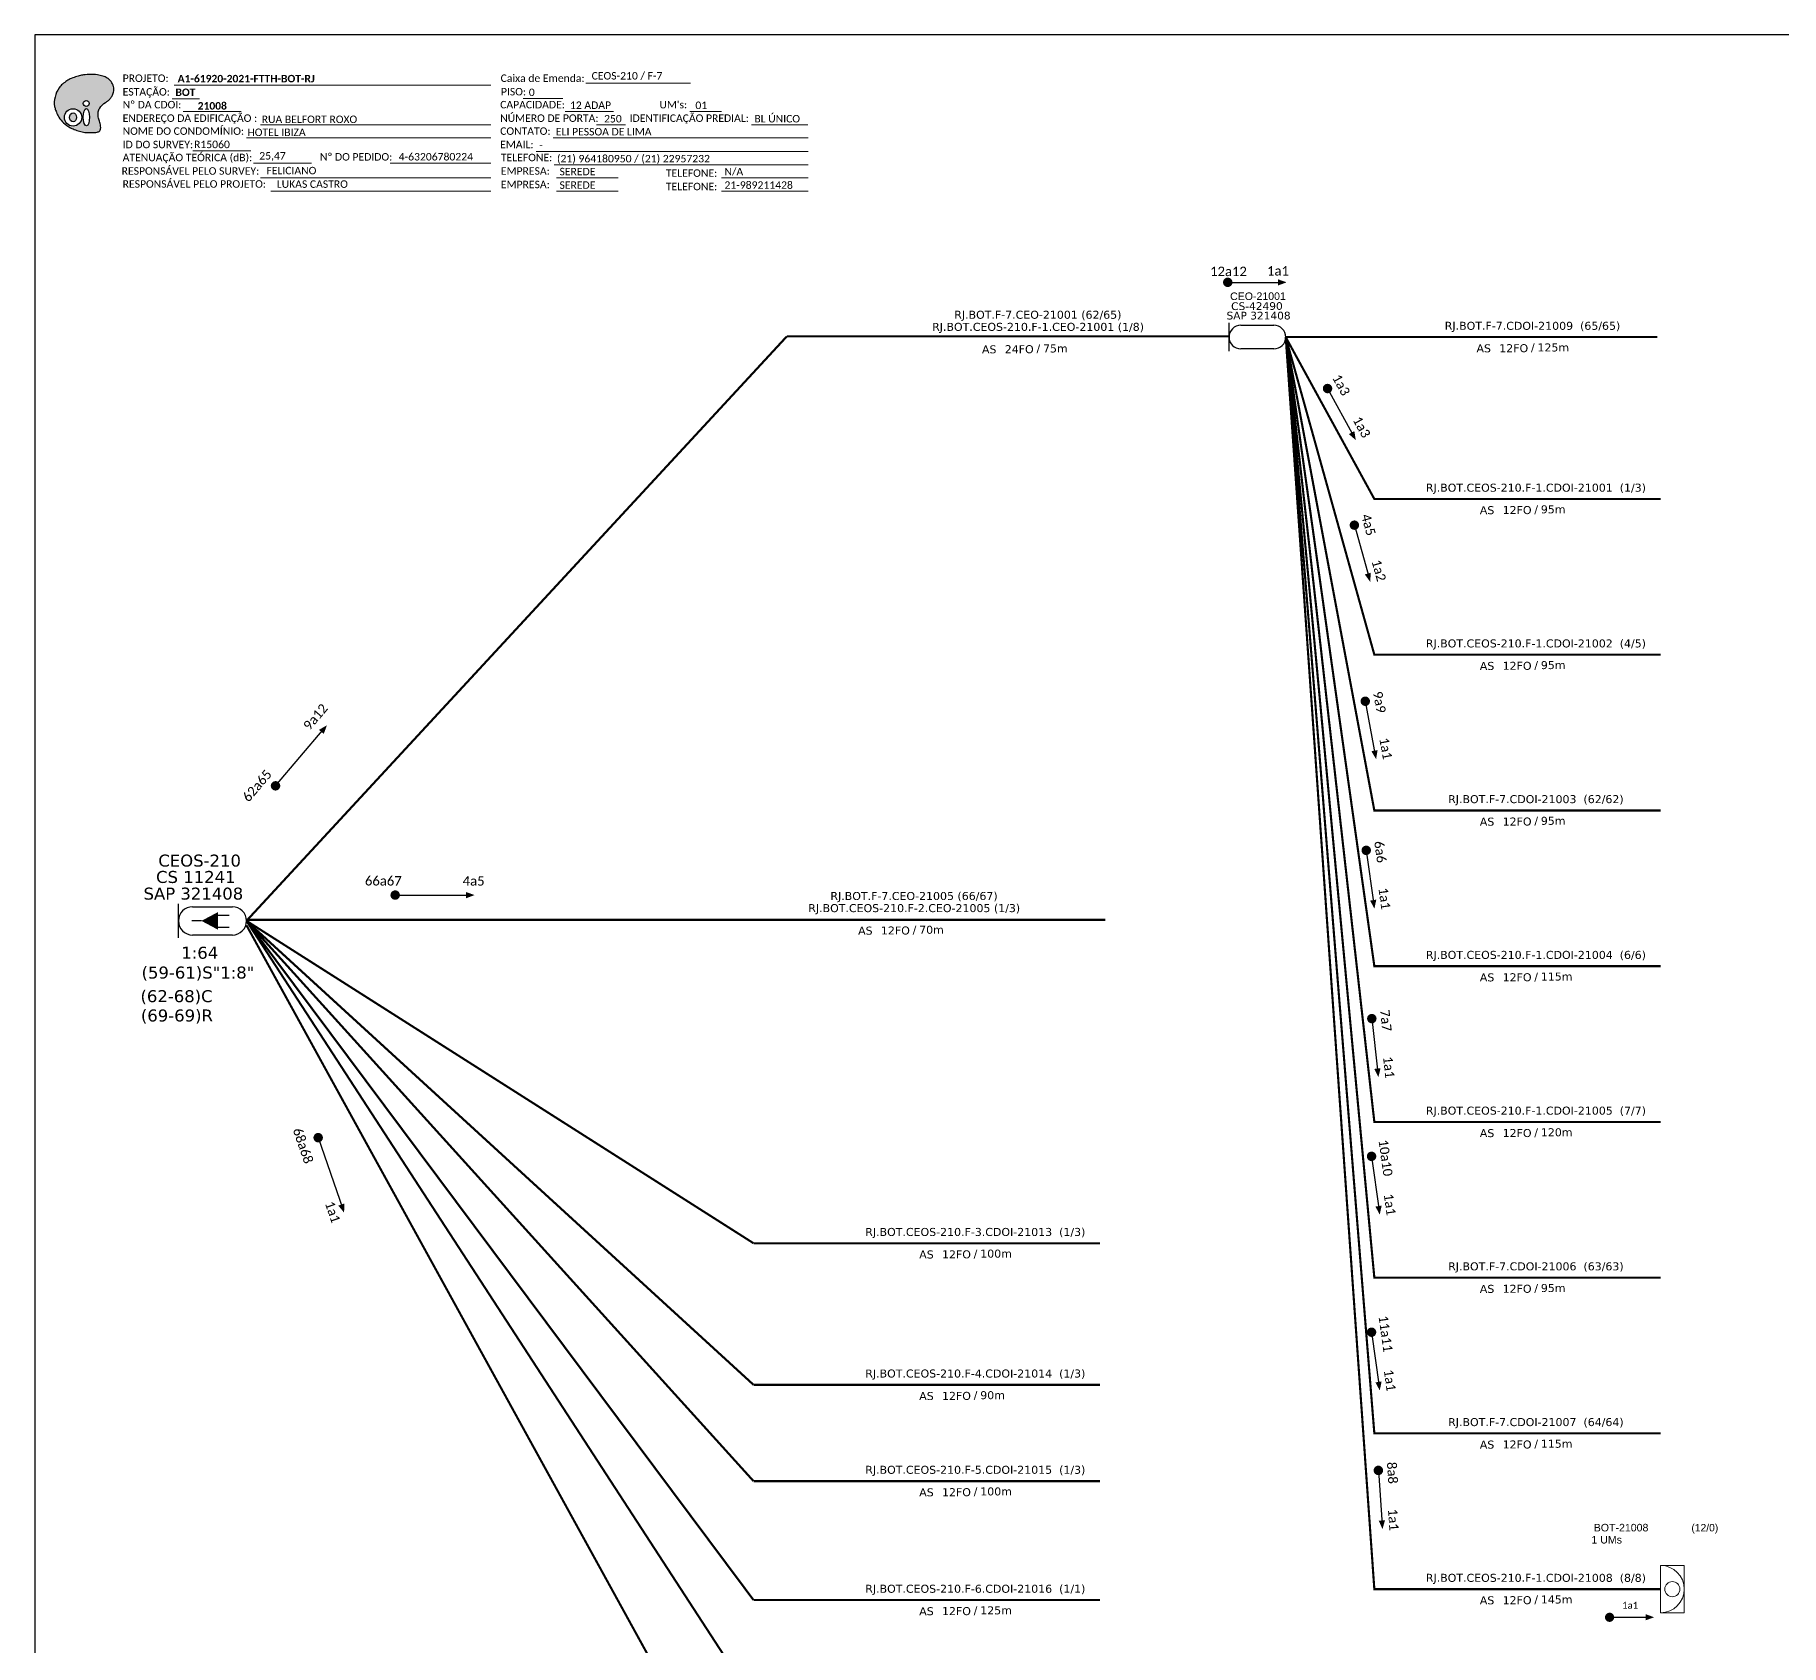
# Model space of a CAD drawing. Extents: x -89 to 1641, y 705 to 1299.
# Drawn here: x -89.3 to 330, y 912.3 to 1299 of the extents above; entities that cross this region are included whole.
import ezdxf
from ezdxf.enums import TextEntityAlignment as Align

# ---------------------------------------------------------------- set-up
doc = ezdxf.new("R2010")
doc.units = 0
for name, color, linetype, lineweight in [("20.0-LEGENDA DOS CDO'S", 1, 'Continuous', 0), ('20.1-CDO_INTERIOR', 1, 'Continuous', 0), ('20.2-CDO_POSTE', 1, 'Continuous', 5), ('40.1-ETIQUETAS', 1, 'Continuous', 20)]:
    doc.layers.add(name, color=color, linetype=linetype, lineweight=lineweight)
for name, color, linetype in [('20.4-CEOS', 1, 'Continuous'), ('20.5-CEO', 1, 'Continuous'), ('CAP a instalar', 1, 'Continuous'), ('CD a instalar', 1, 'Continuous'), ('SETA', 7, 'Continuous')]:
    doc.layers.add(name, color=color, linetype=linetype)
doc.styles.add('ARIAL', font='arial.ttf')
doc.styles.add('siredit', font='verdana.ttf')
doc.styles.get("Standard").update_dxf_attribs({"font": 'arial.ttf'})
doc.styles.add('WMF-Calibri0', font='calibri.ttf')
doc.styles.add('WMF-Calibri1', font='calibrib.ttf')
doc.linetypes.add('FENCELINE1', pattern='A,0.25,-0.1,[133,ltypeshp.shx,S=0.1,R=0,X=-0.1,Y=0],-0.1,1', length=1.45)

# ---------------------------------------------------------------- blocks, each defined once
blk = doc.blocks.new('OI')
h = blk.add_hatch(color=40)
edge = h.paths.add_edge_path()
edge.add_spline(control_points=[(4.35, -0.67), (3.92, -0.99), (3.26, -1.5), (2.81, -2.59), (2.9, -3.5), (3.06, -4.27), (3.31, -4.85), (3.37, -5.39), (3.4, -5.88), (3.2, -6.4), (2.54, -6.61), (1.65, -6.63), (0.55, -6.67), (-0.56, -6.42), (-1.61, -6.14), (-2.77, -5.61), (-3.92, -4.77), (-4.89, -3.7), (-5.34, -2.65), (-5.6, -1.94), (-5.85, -0.96), (-5.71, 0.47), (-5.1, 2.02), (-4.14, 3.02), (-3.3, 3.61), (-2.37, 4.16), (-1.36, 4.44), (-0.56, 4.7), (0.79, 4.85), (2.24, 4.97), (3.79, 4.57), (4.67, 4.21), (5.44, 3.65), (5.76, 2.99), (6.03, 2.21), (6.01, 1.46), (5.72, 0.64), (5.31, 0.08), (4.88, -0.38), (4.51, -0.55), (4.35, -0.67)], knot_values=[0, 0, 0, 0, 1.60434, 2.417191, 3.427595, 4.282808, 4.776746, 5.304182, 5.888771, 6.258406, 6.858137, 7.79129, 8.986195, 10.124242, 11.187857, 12.242908, 13.953784, 15.414161, 16.515391, 17.349188, 17.675853, 19.552021, 21.515531, 22.568638, 23.63245, 24.621084, 25.782718, 26.745347, 27.142653, 29.870543, 31.004649, 31.921532, 32.709589, 33.801391, 34.042471, 35.192333, 35.971461, 36.628871, 37.254359, 37.836911, 37.836911, 37.836911, 37.836911], degree=3, periodic=0)
h.paths.add_polyline_path([(1.13, -0.87, -1), (-0.04, -0.87, -1)], flags=16)
edge = h.paths.add_edge_path(flags=16)
edge.add_ellipse((0.56, -3.59), major_axis=(-0.02, 1.71), ratio=0.361305, start_angle=0, end_angle=360)
h.paths.add_polyline_path([(-0.36, -3.62, -1), (-3.8, -3.62, -1)], flags=16)
edge = h.paths.add_edge_path(flags=0)
edge.add_ellipse((-2.08, -3.62), major_axis=(0, 0.885), ratio=0.758294, start_angle=0, end_angle=360)
at = {"color": 40}
for centre, radius in [((-2.08, -3.62), 1.72), ((0.54, -0.87), 0.587)]:
    blk.add_circle(centre, radius, dxfattribs=at)
blk.add_ellipse((-2.08, -3.62), major_axis=(0, 0.885), ratio=0.758294, start_param=-3.141592653589792, end_param=3.141592653589792, dxfattribs=at)
blk.add_ellipse((0.56, -3.59), major_axis=(-0.02, 1.71), ratio=0.361305, dxfattribs=at)
at = {"color": 40, "start_tangent": (-0.800898, -0.598801), "end_tangent": (-0.800898, -0.598801)}
blk.add_spline([(4.35, -0.67), (3.2, -1.78), (2.9, -2.54), (2.92, -3.55), (3.12, -4.38), (3.28, -4.85), (3.37, -5.37), (3.35, -5.95), (3.2, -6.29), (2.66, -6.55), (1.73, -6.63), (0.54, -6.62), (-0.58, -6.41), (-1.6, -6.11), (-2.56, -5.67), (-3.95, -4.67), (-4.89, -3.56), (-5.37, -2.56), (-5.64, -1.78), (-5.72, -1.46), (-5.63, 0.42), (-4.84, 2.22), (-4.13, 2.99), (-3.27, 3.62), (-2.4, 4.09), (-1.3, 4.47), (-0.37, 4.72), (0.02, 4.77), (2.75, 4.8), (3.85, 4.53), (4.69, 4.16), (5.31, 3.68), (5.85, 2.73), (5.93, 2.5), (5.94, 1.35), (5.67, 0.62), (5.29, 0.08), (4.84, -0.36), (4.35, -0.67)], degree=3, dxfattribs=at)
blk = doc.blocks.new('CARIMBO')
at = {"color": 7, "lineweight": 0}
for points in [[(134.48, -16.3), (159.61, -16.3)], [(35.15, -20.06), (41.7, -20.06)], [(35.66, -16.79), (111.64, -16.79)], [(119.43, -20.02), (128.92, -20.02)], [(37.81, -23.14), (51.75, -23.14)], [(129.48, -23.14), (141.1, -23.14)], [(159.42, -23.14), (167.09, -23.14)], [(56.38, -26.37), (111.64, -26.37)], [(137.07, -26.37), (144.01, -26.37)], [(174.24, -26.37), (187.8, -26.37)], [(40.13, -32.55), (54.07, -32.55)], [(52.97, -29.48), (111.64, -29.48)], [(122.56, -32.72), (187.83, -32.72)], [(126.6, -29.48), (187.83, -29.48)], [(54.67, -35.52), (68.61, -35.52)], [(126.84, -35.96), (187.83, -35.96)], [(56.38, -39.07), (111.64, -39.07)], [(127.45, -39.07), (142.25, -39.07)], [(167.06, -39.07), (187.83, -39.07)], [(58.87, -42.31), (111.64, -42.31)], [(127.45, -42.31), (142.25, -42.31)], [(167.06, -42.31), (187.83, -42.31)]]:
    blk.add_lwpolyline(points, dxfattribs=at)
at = {"color": 7, "xscale": 1.213923925163967, "yscale": 1.213923925163967, "zscale": 1.213923925163967, "rotation": 0.1532896023949059}
blk.add_blockref('OI', (13.86, -20.16), dxfattribs=at)
at = {"color": 7, "lineweight": 0, "style": 'WMF-Calibri0'}
for s, height, p in [('PROJETO:', 1.793, (23.26, -16.04)), ('Caixa de Emenda:', 1.7927, (114.02, -16.04)), ('ESTAÇÃO:', 1.793, (23.26, -19.32)), ('Nº DA CDOI:', 1.7927, (23.26, -22.39)), ('CAPACIDADE:', 1.7927, (113.91, -22.39)), ('PISO:', 1.793, (114.09, -19.28)), ("UM's:", 1.793, (152.15, -22.39)), ('ENDEREÇO DA EDIFICAÇÃO :', 1.7927, (23.26, -25.63)), ('NÚMERO DE PORTA:', 1.7927, (113.91, -25.63)), ('IDENTIFICAÇÃO PREDIAL:', 1.7927, (144.99, -25.63)), ('NOME DO CONDOMÍNIO:', 1.7927, (23.26, -28.74)), ('CONTATO:', 1.793, (113.91, -28.74)), ('ATENUAÇÃO TEÓRICA (dB):', 1.7927, (23.26, -35.09)), ('ID DO SURVEY:', 1.7927, (23.26, -31.97)), ('EMAIL:', 1.793, (113.91, -31.97)), ('TELEFONE:', 1.793, (114.09, -35.09)), ('RESPONSÁVEL PELO SURVEY:', 1.7927, (23.02, -38.32)), ('EMPRESA:', 1.793, (114.09, -38.32)), ('TELEFONE:', 1.793, (153.7, -38.83)), ('RESPONSÁVEL PELO PROJETO:', 1.7927, (23.26, -41.44)), ('EMPRESA:', 1.793, (114.09, -41.56)), ('TELEFONE:', 1.793, (153.7, -42.06))]:
    blk.add_text(s, height=height, dxfattribs=at).set_placement(p)
at = {"color": 7, "lineweight": 0, "flags": 8}
for tag, p, style in [('PROJ', (36.46, -16.13), 'WMF-Calibri1'), ('CEOS-XX', (135.87, -15.46), 'WMF-Calibri0'), ('EST', (35.94, -19.41), 'WMF-Calibri1'), ('PISO_PTR', (120.78, -19.42), 'WMF-Calibri0'), ('CAPAC.', (130.66, -22.52), 'WMF-Calibri0'), ("UC'S", (160.78, -22.54), 'WMF-Calibri0'), ('LOGRADOURO', (56.65, -25.91), 'WMF-Calibri0'), ('N°', (138.85, -25.77), 'WMF-Calibri0'), ('N°PREDIO', (174.94, -25.77), 'WMF-Calibri0'), ('NOME_DO_COND.', (53.23, -29.02), 'WMF-Calibri0'), ('NOME_DO_CONTATO', (127.3, -28.89), 'WMF-Calibri0'), ('_ID_', (40.39, -31.94), 'WMF-Calibri0'), ('O_POTEN', (56.06, -34.68), 'WMF-Calibri0'), ('EMAIL', (123.26, -32.12), 'WMF-Calibri0'), ('RES_SURVEY', (57.78, -38.23), 'WMF-Calibri0'), ('TELEFONE', (127.55, -35.36), 'WMF-Calibri0'), ('EMP_RESP_SURVEY', (128.16, -38.47), 'WMF-Calibri0'), ('CONT_RESP_SURVEY', (167.76, -38.47), 'WMF-Calibri0'), ('RES_PROJ', (60.27, -41.47), 'WMF-Calibri0'), ('EMP_RESP_PROJ', (128.16, -41.71), 'WMF-Calibri0'), ('CONT_RESP_PROJ', (167.76, -41.71), 'WMF-Calibri0')]:
    blk.add_attdef(tag, p, '', height=1.79, dxfattribs=dict(at, style=style))
at = {"color": 7, "lineweight": 0, "style": 'WMF-Calibri1', "flags": 8}
blk.add_attdef("N° CDO'S", text='', height=1.79, dxfattribs=at).set_placement((44.78, -22.68), align=Align.CENTER)
blk = doc.blocks.new('ETIQUETA_RS5F')
at = {"layer": '40.1-ETIQUETAS', "color": 0, "style": 'siredit'}
blk.add_text('/', height=1.5, dxfattribs=at).set_placement((1.58, -1.95), align=Align.MIDDLE_RIGHT)
for tag, p in [('ETIQUETA_R_PRIMARIA', (1.21, 4.1)), ('ETIQUETA_R_SECUNDARIA', (1.21, 2.1)), ('F_ATIVAS/F_MORTAS', (1.14, -4.24))]:
    blk.add_attdef(tag, text='', height=1.5, dxfattribs=at).set_placement(p, align=Align.MIDDLE_CENTER)
for tag, p in [('TIPO_CABO', (-6.58, -2.12)), ('CAP_CABO', (0.4, -2.09))]:
    blk.add_attdef(tag, text='', height=1.5, dxfattribs=at).set_placement(p, align=Align.MIDDLE_RIGHT)
blk.add_attdef('METROS', text='', height=1.5, dxfattribs=at).set_placement((2.14, -1.95), align=Align.MIDDLE_LEFT)
for tag, p in [('FUSÃO_1', (0.85, -8.39)), ('FUSÃO_2', (0.85, -10.6)), ('FUSÃO_3', (0.85, -12.93)), ('FUSÃO_4', (0.85, -15.14)), ('FUSÃO_5', (0.85, -17.16))]:
    blk.add_attdef(tag, text='', height=1.5, dxfattribs=at).set_placement(p, align=Align.CENTER)
blk = doc.blocks.new('CDOI_INT')
at = {"layer": '20.1-CDO_INTERIOR', "color": 0, "lineweight": 18}
blk.add_lwpolyline([(4.25, -4.25), (4.25, 4.25), (0, 4.25), (0, -4.25)], close=True, dxfattribs=at)
blk.add_circle((2.12, 0), 1.36, dxfattribs=at)
blk.add_arc((0, 0), 4.25, 270, 90, dxfattribs=at)
at = {"layer": "20.0-LEGENDA DOS CDO'S", "color": 0, "style": 'ARIAL'}
for tag, p in [('CDO_N', (-0.08, 10.38)), ('SURVEY', (-0.08, 8.2)), ('SPLITER_1', (21.18, 10.38)), ('SPLITER_2', (21.19, 8.68)), ('SAP', (-0.08, 6.23)), ('1:XX', (5.94, -2.22)), ('UMS', (5.94, -4.24))]:
    blk.add_attdef(tag, p, '', height=1.36, dxfattribs=at)
blk.add_attdef('FIBRAS_UTILIZADAS', text='', height=1.36, dxfattribs=at).set_placement((15.34, 10.38), align=Align.CENTER)
blk = doc.blocks.new('CEOS_RP_CT_DRT')
at = {"layer": '20.4-CEOS', "color": 0}
for p, q in [((-4.54, 1.19), (-1.19, 1.19)), ((-1.19, -1.19), (-4.54, -1.19))]:
    blk.add_line(p, q, dxfattribs=at)
for points in [[(-5.73, -1.43), (-5.73, 1.44)], [(-3.79, 0), (-4.59, 0)], [(-2.47, 0.48), (-1.45, 0.48)], [(-2.47, -0.52), (-1.45, -0.52)]]:
    blk.add_lwpolyline(points, dxfattribs=at)
blk.add_lwpolyline([(-3.79, 0, 0, 1.47, 0), (-2.41, 0, 1.47, 1.47, 0)], format="xyseb", dxfattribs=at)
for centre, start, end in [((-4.54, 0), 90, 270), ((-1.19, 0), 270, 90)]:
    blk.add_arc(centre, 1.19, start, end, dxfattribs=at)
at = {"layer": '20.4-CEOS', "color": 7, "style": 'siredit'}
for tag, p in [('Nº_DA_CEOS', (-2.86, 5.6)), ('LOCAL', (-2.86, 4.24)), ('SAP', (-2.86, 2.78)), ('RACIO_SPLITAGEM', (-2.86, -1.88)), ('FIBRAS_SPLITTER', (-2.86, -3.58)), ('FIBRAS_TOP_C', (-2.86, -5.08)), ('RESERVA_FINAIS', (-2.86, -6.39))]:
    blk.add_attdef(tag, text='', height=1.01, dxfattribs=at).set_placement(p, align=Align.TOP_CENTER)
blk = doc.blocks.new('CDOE-TEXTO PADRÃO')
at = {"layer": "20.0-LEGENDA DOS CDO'S", "color": 0, "style": 'ARIAL'}
for tag, p in [('CDO_N', (0.49, 7.39)), ('CORDOALHA', (0.5, 4.33)), ('SAP', (0.51, 1.67)), ('SPLITER_1', (0.59, -0.91)), ('SPLITER_2', (0.6, -3.55)), ('(XX-XX_F)S', (0.54, -8.29)), ('(XX-XX_L)S', (0.55, -10.83)), ('UMS', (0.55, -13.15))]:
    blk.add_attdef(tag, p, '', height=1.7, rotation=0.118, dxfattribs=at)
blk.add_attdef('FIBRAS_UTILIZADAS', text='', height=1.7, rotation=0.118, dxfattribs=at).set_placement((19.77, 7.43), align=Align.CENTER)

msp = doc.modelspace()

# ---------------------------------------------------------------- linework, layer by layer
msp.add_lwpolyline([(-89.32, 705.02), (749.25, 705.02), (749.25, 1299.02), (-89.32, 1299.02), (-89.32, 705.02)])
at = {"color": 7, "lineweight": 0}
msp.add_lwpolyline([(-4.01, 1268.26), (20.14, 1268.26)], dxfattribs=at)
at = {"color": 7, "const_width": 1.13}
for points in [[(196.53, 1239.6, 1), (197.66, 1239.6, 1)], [(220.79, 1214.59, 1), (221.34, 1213.6, 1)], [(227.35, 1181.82, 1), (227.66, 1180.74, 1)], [(230.02, 1139.54, 1), (230.23, 1138.43, 1)], [(-31.91, 1118.24, 1), (-31.18, 1119.11, 1)], [(230.27, 1103.74, 1), (230.43, 1102.62, 1)], [(-3.38, 1092.43, 1), (-2.25, 1092.44, 1)], [(231.63, 1063.33, 1), (231.76, 1062.21, 1)], [(-21.49, 1034.71, 1), (-21.12, 1033.64, 1)], [(231.55, 1030.25, 1), (231.71, 1029.13, 1)], [(231.55, 988.01, 1), (231.71, 986.89, 1)], [(233.22, 954.83, 1), (233.31, 953.7, 1)]]:
    msp.add_lwpolyline(points, format="xyb", close=True, dxfattribs=at)
at = {"const_width": 1.1}
msp.add_lwpolyline([(288.23, 918.98, 1), (289.33, 918.98, 1)], format="xyb", close=True, dxfattribs=at)
at = {"layer": '20.4-CEOS', "color": 5}
for p, q in [((197.41, 1223.03), (197.41, 1229.86)), ((200.24, 1229.28), (208.19, 1229.28)), ((208.19, 1223.61), (200.24, 1223.61))]:
    msp.add_line(p, q, dxfattribs=at)
for centre, start, end in [((200.24, 1226.45), 90, 270), ((208.19, 1226.45), 270, 90)]:
    msp.add_arc(centre, 2.83, start, end, dxfattribs=at)
at = {"layer": 'CAP a instalar', "color": 7, "linetype": 'FENCELINE1', "ltscale": 5, "const_width": 0.513}
for points in [[(-38.52, 1086.25), (91.23, 1226.62)], [(91.23, 1226.62), (197.41, 1226.62)], [(300.22, 1226.45), (211.02, 1226.45)], [(301.03, 963.15), (232.3, 963.15), (211.02, 1226.45)], [(301.03, 1000.56), (232.3, 1000.56), (211.02, 1226.45)], [(301.03, 1112.76), (232.3, 1112.76), (211.02, 1226.45)], [(167.67, 1086.5), (-38.67, 1086.5)]]:
    msp.add_lwpolyline(points, dxfattribs=at)
at = {"layer": 'CAP a instalar', "color": 7, "linetype": 'FENCELINE1', "ltscale": 5.3, "const_width": 0.513}
msp.add_lwpolyline([(-38.52, 1085.18), (83.23, 863.84)], dxfattribs=at)
at = {"layer": 'CD a instalar', "color": 7, "linetype": 'FENCELINE1', "ltscale": 5, "const_width": 0.513}
for points in [[(301.03, 1187.57), (232.3, 1187.57), (211.02, 1226.45)], [(301.03, 1037.96), (232.3, 1037.96), (211.02, 1226.45)], [(301.03, 1075.36), (232.3, 1075.36), (211.02, 1226.45)], [(301.03, 1150.17), (232.3, 1150.17), (211.02, 1226.45)], [(-38.52, 1086.25), (83.23, 898.92)], [(-38.52, 1086.25), (83.23, 923.13)], [(-38.52, 1086.25), (83.23, 951.69)], [(-38.52, 1086.25), (83.23, 974.82)], [(-38.52, 1086.25), (83.23, 1008.82)], [(166.41, 1008.82), (83.23, 1008.82)], [(166.41, 974.82), (83.23, 974.82)], [(166.41, 951.69), (83.23, 951.69)], [(166.41, 923.13), (83.23, 923.13)]]:
    msp.add_lwpolyline(points, dxfattribs=at)
at = {"layer": 'CD a instalar', "color": 1, "linetype": 'FENCELINE1', "ltscale": 5, "const_width": 0.513}
msp.add_lwpolyline([(301.03, 925.75), (232.3, 925.75), (211.02, 1226.45)], dxfattribs=at)
at = {"layer": 'SETA', "color": 7}
for points in [[(197.09, 1239.6), (210.23, 1239.59)], [(221.06, 1214.1), (227.36, 1202.56)], [(227.5, 1181.28), (231.02, 1168.62)], [(230.13, 1138.98), (232.53, 1126.06)], [(-31.54, 1118.67), (-19.84, 1132.45)], [(230.35, 1103.18), (232.17, 1090.16)], [(-2.81, 1092.44), (15.27, 1092.43)], [(231.7, 1062.77), (233.16, 1049.71)], [(-21.3, 1034.18), (-15.4, 1017.09)], [(231.63, 1029.69), (233.45, 1016.67)], [(231.63, 987.45), (233.45, 974.44)], [(233.27, 954.26), (234.18, 941.15)]]:
    msp.add_lwpolyline(points, dxfattribs=at)
at = {"layer": 'SETA'}
msp.add_lwpolyline([(288.78, 918.98), (298.22, 918.98)], dxfattribs=at)
at = {"layer": 'SETA', "color": 7}
for points in [[(209.15, 1240.34), (211.23, 1239.6), (209.16, 1238.84)], [(227.5, 1203.87), (227.85, 1201.7), (226.19, 1203.14)], [(231.46, 1169.86), (231.3, 1167.66), (230.01, 1169.45)], [(-21.11, 1132.12), (-19.2, 1133.22), (-19.96, 1131.15)], [(233.07, 1127.26), (232.73, 1125.09), (231.59, 1126.98)], [(14.19, 1093.18), (16.26, 1092.44), (14.19, 1091.67)], [(232.77, 1091.34), (232.32, 1089.18), (231.28, 1091.12)], [(233.79, 1050.86), (233.28, 1048.72), (232.29, 1050.69)], [(-15.04, 1018.35), (-15.07, 1016.15), (-16.47, 1017.86)], [(234.05, 1017.85), (233.6, 1015.69), (232.56, 1017.63)], [(234.05, 975.61), (233.6, 973.46), (232.56, 975.4)], [(234.86, 942.28), (234.26, 940.16), (233.36, 942.17)]]:
    msp.add_solid(points, dxfattribs=at)
at = {"layer": 'SETA'}
msp.add_solid([(297.47, 919.72), (299.48, 918.99), (297.47, 918.26)], dxfattribs=at)

# ---------------------------------------------------------------- block references
ref = msp.add_blockref('CARIMBO', (-91.51, 1303.77))
ref.add_attrib('PROJ', 'A1-61920-2021-FTTH-BOT-RJ', (-55.05, 1287.63), dxfattribs={"color": 7, "lineweight": 0, "height": 1.7927, "style": 'WMF-Calibri1'})
ref.add_attrib('EST', 'BOT', (-55.57, 1284.35), dxfattribs={"color": 7, "lineweight": 0, "height": 1.793, "style": 'WMF-Calibri1'})
ref.add_attrib("N° CDO'S", '21008', dxfattribs={"color": 7, "lineweight": 0, "height": 1.793, "style": 'WMF-Calibri1'}).set_placement((-46.73, 1281.09), align=Align.CENTER)
ref.add_attrib('LOGRADOURO', 'RUA BELFORT ROXO', (-34.86, 1277.86), dxfattribs={"color": 7, "lineweight": 0, "height": 1.7927, "style": 'WMF-Calibri0'})
ref.add_attrib('NOME_DO_COND.', 'HOTEL IBIZA', (-38.28, 1274.74), dxfattribs={"color": 7, "lineweight": 0, "height": 1.7927, "style": 'WMF-Calibri0'})
ref.add_attrib('_ID_', 'R15060', (-51.11, 1271.83), dxfattribs={"color": 7, "lineweight": 0, "height": 1.793, "style": 'WMF-Calibri0'})
ref.add_attrib('O_POTEN', '25,47', (-35.45, 1269.09), dxfattribs={"color": 7, "lineweight": 0, "height": 1.793, "style": 'WMF-Calibri0'})
ref.add_attrib('RES_SURVEY', 'FELICIANO', (-33.73, 1265.54), dxfattribs={"color": 7, "lineweight": 0, "height": 1.793, "style": 'WMF-Calibri0'})
ref.add_attrib('RES_PROJ', 'LUKAS CASTRO', (-31.24, 1262.3), dxfattribs={"color": 7, "lineweight": 0, "height": 1.7927, "style": 'WMF-Calibri0'})
ref.add_attrib('CEOS-XX', 'CEOS-210 / F-7', (44.36, 1288.31), dxfattribs={"color": 7, "lineweight": 0, "height": 1.7927, "style": 'WMF-Calibri0'})
ref.add_attrib('CAPAC.', '12 ADAP', (39.15, 1281.25), dxfattribs={"color": 7, "lineweight": 0, "height": 1.793, "style": 'WMF-Calibri0'})
ref.add_attrib("UC'S", '01', (69.27, 1281.23), dxfattribs={"color": 7, "lineweight": 0, "height": 1.793, "style": 'WMF-Calibri0'})
ref.add_attrib('PISO_PTR', '0', (29.28, 1284.34), dxfattribs={"color": 7, "lineweight": 0, "height": 1.79, "style": 'WMF-Calibri0'})
ref.add_attrib('N°', '250', (47.34, 1278), dxfattribs={"color": 7, "lineweight": 0, "height": 1.793, "style": 'WMF-Calibri0'})
ref.add_attrib('N°PREDIO', 'BL ÚNICO', (83.43, 1278), dxfattribs={"color": 7, "lineweight": 0, "height": 1.793, "style": 'WMF-Calibri0'})
ref.add_attrib('NOME_DO_CONTATO', 'ELI PESSOA DE LIMA', (35.79, 1274.88), dxfattribs={"color": 7, "lineweight": 0, "height": 1.7927, "style": 'WMF-Calibri0'})
ref.add_attrib('EMAIL', '-', (31.75, 1271.65), dxfattribs={"color": 7, "lineweight": 0, "height": 1.79, "style": 'WMF-Calibri0'})
ref.add_attrib('TELEFONE', '(21) 964180950 / (21) 22957232', (36.04, 1268.41), dxfattribs={"color": 7, "lineweight": 0, "height": 1.7927, "style": 'WMF-Calibri0'})
ref.add_attrib('EMP_RESP_SURVEY', 'SEREDE', (36.65, 1265.3), dxfattribs={"color": 7, "lineweight": 0, "height": 1.793, "style": 'WMF-Calibri0'})
ref.add_attrib('EMP_RESP_PROJ', 'SEREDE', (36.65, 1262.06), dxfattribs={"color": 7, "lineweight": 0, "height": 1.793, "style": 'WMF-Calibri0'})
ref.add_attrib('CONT_RESP_SURVEY', 'N/A', (76.25, 1265.3), dxfattribs={"color": 7, "lineweight": 0, "height": 1.793, "style": 'WMF-Calibri0'})
ref.add_attrib('CONT_RESP_PROJ', '21-989211428', (76.25, 1262.06), dxfattribs={"color": 7, "lineweight": 0, "height": 1.7927, "style": 'WMF-Calibri0'})
at = {"layer": '20.2-CDO_POSTE', "color": 5}
ref = msp.add_blockref('CDOE-TEXTO PADRÃO', (197.55, 1230.01), dxfattribs=dict(at, xscale=1.067418450900318, yscale=1.067418450900318, zscale=1.067418450900318))
ref.add_attrib('CDO_N', 'CEO-21001', (197.67, 1235.35), dxfattribs={"layer": "20.0-LEGENDA DOS CDO'S", "color": 0, "height": 1.814, "rotation": 0.118, "style": 'ARIAL'})
at = {"layer": '20.4-CEOS', "color": 7}
ref = msp.add_blockref('CEOS_RP_CT_DRT', (-38.52, 1086.24), dxfattribs=dict(at, xscale=2.853398852348328, yscale=2.853398852348328, zscale=2.853398852348328))
ref.add_attrib('Nº_DA_CEOS', 'CEOS-210', dxfattribs={"color": 7, "height": 2.881, "style": 'siredit'}).set_placement((-49.77, 1102.16), align=Align.TOP_CENTER)
ref.add_attrib('LOCAL', 'CS 11241', dxfattribs={"color": 7, "height": 2.881, "style": 'siredit'}).set_placement((-50.68, 1098.23), align=Align.TOP_CENTER)
ref.add_attrib('SAP', 'SAP 321408', dxfattribs={"color": 7, "height": 2.881, "style": 'siredit'}).set_placement((-51.27, 1094.23), align=Align.TOP_CENTER)
ref.add_attrib('RACIO_SPLITAGEM', '1:64', dxfattribs={"color": 7, "height": 2.881, "style": 'siredit'}).set_placement((-49.74, 1080.03), align=Align.TOP_CENTER)
ref.add_attrib('FIBRAS_SPLITTER', '(59-61)S"1:8"', dxfattribs={"color": 7, "height": 2.881, "style": 'siredit'}).set_placement((-50.18, 1075.27), align=Align.TOP_CENTER)
ref.add_attrib('FIBRAS_TOP_C', '(62-68)C', dxfattribs={"color": 7, "height": 2.881, "style": 'siredit'}).set_placement((-55.31, 1069.6), align=Align.TOP_CENTER)
ref.add_attrib('RESERVA_FINAIS', '(69-69)R', dxfattribs={"color": 7, "height": 2.881, "style": 'siredit'}).set_placement((-55.22, 1064.96), align=Align.TOP_CENTER)
at = {"layer": '40.1-ETIQUETAS', "color": 7}
ref = msp.add_blockref('ETIQUETA_RS5F', (150.03, 1226.22), dxfattribs=dict(at, xscale=1.280902120836367, yscale=1.280902120836367, zscale=1.280902120836367))
ref.add_attrib('ETIQUETA_R_PRIMARIA', 'RJ.BOT.F-7.CEO-21001 (62/65)', dxfattribs={"color": 0, "height": 1.9214, "style": 'siredit'}).set_placement((151.5, 1231.82), align=Align.MIDDLE_CENTER)
ref.add_attrib('ETIQUETA_R_SECUNDARIA', 'RJ.BOT.CEOS-210.F-1.CEO-21001 (1/8)', dxfattribs={"color": 0, "height": 1.9214, "style": 'siredit'}).set_placement((151.55, 1228.91), align=Align.MIDDLE_CENTER)
ref.add_attrib('TIPO_CABO', 'AS', dxfattribs={"color": 0, "height": 1.921, "style": 'siredit'}).set_placement((141.56, 1223.51), align=Align.MIDDLE_RIGHT)
ref.add_attrib('CAP_CABO', '24FO', dxfattribs={"color": 0, "height": 1.921, "style": 'siredit'}).set_placement((150.5, 1223.54), align=Align.MIDDLE_RIGHT)
ref.add_attrib('METROS', '75m', dxfattribs={"color": 0, "height": 1.921, "style": 'siredit'}).set_placement((152.74, 1223.72), align=Align.MIDDLE_LEFT)
ref = msp.add_blockref('ETIQUETA_RS5F', (120.3, 1086.61), dxfattribs=dict(at, xscale=1.280902120836367, yscale=1.280902120836367, zscale=1.280902120836367))
ref.add_attrib('ETIQUETA_R_PRIMARIA', 'RJ.BOT.F-7.CEO-21005 (66/67)', dxfattribs={"color": 0, "height": 1.9214, "style": 'siredit'}).set_placement((121.77, 1092.22), align=Align.MIDDLE_CENTER)
ref.add_attrib('ETIQUETA_R_SECUNDARIA', 'RJ.BOT.CEOS-210.F-2.CEO-21005 (1/3)', dxfattribs={"color": 0, "height": 1.9214, "style": 'siredit'}).set_placement((121.81, 1089.31), align=Align.MIDDLE_CENTER)
ref.add_attrib('TIPO_CABO', 'AS', dxfattribs={"color": 0, "height": 1.921, "style": 'siredit'}).set_placement((111.82, 1083.9), align=Align.MIDDLE_RIGHT)
ref.add_attrib('CAP_CABO', '12FO', dxfattribs={"color": 0, "height": 1.921, "style": 'siredit'}).set_placement((120.77, 1083.93), align=Align.MIDDLE_RIGHT)
ref.add_attrib('METROS', '70m', dxfattribs={"color": 0, "height": 1.921, "style": 'siredit'}).set_placement((123, 1084.11), align=Align.MIDDLE_LEFT)
at = {"layer": 'CAP a instalar', "color": 7, "linetype": 'FENCELINE1', "ltscale": 5.3}
ref = msp.add_blockref('ETIQUETA_RS5F', (268.77, 1226.46), dxfattribs=dict(at, xscale=1.280902120837365, yscale=1.280902120837365, zscale=1.280902120837365))
ref.add_attrib('ETIQUETA_R_SECUNDARIA', 'RJ.BOT.F-7.CDOI-21009  (65/65)', dxfattribs={"layer": '40.1-ETIQUETAS', "color": 0, "height": 1.9214, "style": 'siredit'}).set_placement((270.28, 1229.16), align=Align.MIDDLE_CENTER)
ref.add_attrib('TIPO_CABO', 'AS', dxfattribs={"layer": '40.1-ETIQUETAS', "color": 0, "height": 1.921, "style": 'siredit'}).set_placement((260.3, 1223.75), align=Align.MIDDLE_RIGHT)
ref.add_attrib('CAP_CABO', '12FO', dxfattribs={"layer": '40.1-ETIQUETAS', "color": 0, "height": 1.921, "style": 'siredit'}).set_placement((269.24, 1223.78), align=Align.MIDDLE_RIGHT)
ref.add_attrib('METROS', '125m', dxfattribs={"layer": '40.1-ETIQUETAS', "color": 0, "height": 1.921, "style": 'siredit'}).set_placement((271.47, 1223.96), align=Align.MIDDLE_LEFT)
ref = msp.add_blockref('ETIQUETA_RS5F', (269.58, 1112.78), dxfattribs=dict(at, xscale=1.280902120837365, yscale=1.280902120837365, zscale=1.280902120837365))
ref.add_attrib('ETIQUETA_R_SECUNDARIA', 'RJ.BOT.F-7.CDOI-21003  (62/62)', dxfattribs={"layer": '40.1-ETIQUETAS', "color": 0, "height": 1.9214, "style": 'siredit'}).set_placement((271.09, 1115.48), align=Align.MIDDLE_CENTER)
ref.add_attrib('TIPO_CABO', 'AS', dxfattribs={"layer": '40.1-ETIQUETAS', "color": 0, "height": 1.921, "style": 'siredit'}).set_placement((261.1, 1110.07), align=Align.MIDDLE_RIGHT)
ref.add_attrib('CAP_CABO', '12FO', dxfattribs={"layer": '40.1-ETIQUETAS', "color": 0, "height": 1.921, "style": 'siredit'}).set_placement((270.05, 1110.1), align=Align.MIDDLE_RIGHT)
ref.add_attrib('METROS', '95m', dxfattribs={"layer": '40.1-ETIQUETAS', "color": 0, "height": 1.921, "style": 'siredit'}).set_placement((272.28, 1110.28), align=Align.MIDDLE_LEFT)
ref = msp.add_blockref('ETIQUETA_RS5F', (269.58, 1000.57), dxfattribs=dict(at, xscale=1.280902120837365, yscale=1.280902120837365, zscale=1.280902120837365))
ref.add_attrib('ETIQUETA_R_SECUNDARIA', 'RJ.BOT.F-7.CDOI-21006  (63/63)', dxfattribs={"layer": '40.1-ETIQUETAS', "color": 0, "height": 1.9214, "style": 'siredit'}).set_placement((271.09, 1003.27), align=Align.MIDDLE_CENTER)
ref.add_attrib('TIPO_CABO', 'AS', dxfattribs={"layer": '40.1-ETIQUETAS', "color": 0, "height": 1.921, "style": 'siredit'}).set_placement((261.1, 997.86), align=Align.MIDDLE_RIGHT)
ref.add_attrib('CAP_CABO', '12FO', dxfattribs={"layer": '40.1-ETIQUETAS', "color": 0, "height": 1.921, "style": 'siredit'}).set_placement((270.05, 997.89), align=Align.MIDDLE_RIGHT)
ref.add_attrib('METROS', '95m', dxfattribs={"layer": '40.1-ETIQUETAS', "color": 0, "height": 1.921, "style": 'siredit'}).set_placement((272.28, 998.07), align=Align.MIDDLE_LEFT)
ref = msp.add_blockref('ETIQUETA_RS5F', (269.58, 963.17), dxfattribs=dict(at, xscale=1.280902120837365, yscale=1.280902120837365, zscale=1.280902120837365))
ref.add_attrib('ETIQUETA_R_SECUNDARIA', 'RJ.BOT.F-7.CDOI-21007  (64/64)', dxfattribs={"layer": '40.1-ETIQUETAS', "color": 0, "height": 1.9214, "style": 'siredit'}).set_placement((271.09, 965.87), align=Align.MIDDLE_CENTER)
ref.add_attrib('TIPO_CABO', 'AS', dxfattribs={"layer": '40.1-ETIQUETAS', "color": 0, "height": 1.921, "style": 'siredit'}).set_placement((261.1, 960.46), align=Align.MIDDLE_RIGHT)
ref.add_attrib('CAP_CABO', '12FO', dxfattribs={"layer": '40.1-ETIQUETAS', "color": 0, "height": 1.921, "style": 'siredit'}).set_placement((270.05, 960.49), align=Align.MIDDLE_RIGHT)
ref.add_attrib('METROS', '115m', dxfattribs={"layer": '40.1-ETIQUETAS', "color": 0, "height": 1.921, "style": 'siredit'}).set_placement((272.28, 960.67), align=Align.MIDDLE_LEFT)
at = {"layer": 'CD a instalar', "color": 7, "linetype": 'FENCELINE1', "ltscale": 5}
ref = msp.add_blockref('ETIQUETA_RS5F', (269.58, 1187.59), dxfattribs=dict(at, xscale=1.280902120837365, yscale=1.280902120837365, zscale=1.280902120837365))
ref.add_attrib('ETIQUETA_R_SECUNDARIA', 'RJ.BOT.CEOS-210.F-1.CDOI-21001  (1/3)', dxfattribs={"layer": '40.1-ETIQUETAS', "color": 0, "height": 1.9214, "style": 'siredit'}).set_placement((271.09, 1190.28), align=Align.MIDDLE_CENTER)
ref.add_attrib('TIPO_CABO', 'AS', dxfattribs={"layer": '40.1-ETIQUETAS', "color": 0, "height": 1.921, "style": 'siredit'}).set_placement((261.1, 1184.88), align=Align.MIDDLE_RIGHT)
ref.add_attrib('CAP_CABO', '12FO', dxfattribs={"layer": '40.1-ETIQUETAS', "color": 0, "height": 1.921, "style": 'siredit'}).set_placement((270.05, 1184.91), align=Align.MIDDLE_RIGHT)
ref.add_attrib('METROS', '95m', dxfattribs={"layer": '40.1-ETIQUETAS', "color": 0, "height": 1.921, "style": 'siredit'}).set_placement((272.28, 1185.08), align=Align.MIDDLE_LEFT)
ref = msp.add_blockref('ETIQUETA_RS5F', (269.58, 1150.18), dxfattribs=dict(at, xscale=1.280902120837365, yscale=1.280902120837365, zscale=1.280902120837365))
ref.add_attrib('ETIQUETA_R_SECUNDARIA', 'RJ.BOT.CEOS-210.F-1.CDOI-21002  (4/5)', dxfattribs={"layer": '40.1-ETIQUETAS', "color": 0, "height": 1.9214, "style": 'siredit'}).set_placement((271.09, 1152.88), align=Align.MIDDLE_CENTER)
ref.add_attrib('TIPO_CABO', 'AS', dxfattribs={"layer": '40.1-ETIQUETAS', "color": 0, "height": 1.921, "style": 'siredit'}).set_placement((261.1, 1147.47), align=Align.MIDDLE_RIGHT)
ref.add_attrib('CAP_CABO', '12FO', dxfattribs={"layer": '40.1-ETIQUETAS', "color": 0, "height": 1.921, "style": 'siredit'}).set_placement((270.05, 1147.5), align=Align.MIDDLE_RIGHT)
ref.add_attrib('METROS', '95m', dxfattribs={"layer": '40.1-ETIQUETAS', "color": 0, "height": 1.921, "style": 'siredit'}).set_placement((272.28, 1147.68), align=Align.MIDDLE_LEFT)
ref = msp.add_blockref('ETIQUETA_RS5F', (269.58, 1075.38), dxfattribs=dict(at, xscale=1.280902120837365, yscale=1.280902120837365, zscale=1.280902120837365))
ref.add_attrib('ETIQUETA_R_SECUNDARIA', 'RJ.BOT.CEOS-210.F-1.CDOI-21004  (6/6)', dxfattribs={"layer": '40.1-ETIQUETAS', "color": 0, "height": 1.9214, "style": 'siredit'}).set_placement((271.09, 1078.07), align=Align.MIDDLE_CENTER)
ref.add_attrib('TIPO_CABO', 'AS', dxfattribs={"layer": '40.1-ETIQUETAS', "color": 0, "height": 1.921, "style": 'siredit'}).set_placement((261.1, 1072.67), align=Align.MIDDLE_RIGHT)
ref.add_attrib('CAP_CABO', '12FO', dxfattribs={"layer": '40.1-ETIQUETAS', "color": 0, "height": 1.921, "style": 'siredit'}).set_placement((270.05, 1072.7), align=Align.MIDDLE_RIGHT)
ref.add_attrib('METROS', '115m', dxfattribs={"layer": '40.1-ETIQUETAS', "color": 0, "height": 1.921, "style": 'siredit'}).set_placement((272.28, 1072.88), align=Align.MIDDLE_LEFT)
ref = msp.add_blockref('ETIQUETA_RS5F', (269.58, 1037.98), dxfattribs=dict(at, xscale=1.280902120837365, yscale=1.280902120837365, zscale=1.280902120837365))
ref.add_attrib('ETIQUETA_R_SECUNDARIA', 'RJ.BOT.CEOS-210.F-1.CDOI-21005  (7/7)', dxfattribs={"layer": '40.1-ETIQUETAS', "color": 0, "height": 1.9214, "style": 'siredit'}).set_placement((271.09, 1040.67), align=Align.MIDDLE_CENTER)
ref.add_attrib('TIPO_CABO', 'AS', dxfattribs={"layer": '40.1-ETIQUETAS', "color": 0, "height": 1.921, "style": 'siredit'}).set_placement((261.1, 1035.27), align=Align.MIDDLE_RIGHT)
ref.add_attrib('CAP_CABO', '12FO', dxfattribs={"layer": '40.1-ETIQUETAS', "color": 0, "height": 1.921, "style": 'siredit'}).set_placement((270.05, 1035.29), align=Align.MIDDLE_RIGHT)
ref.add_attrib('METROS', '120m', dxfattribs={"layer": '40.1-ETIQUETAS', "color": 0, "height": 1.921, "style": 'siredit'}).set_placement((272.28, 1035.47), align=Align.MIDDLE_LEFT)
ref = msp.add_blockref('ETIQUETA_RS5F', (134.96, 1008.83), dxfattribs=dict(at, xscale=1.280902120837365, yscale=1.280902120837365, zscale=1.280902120837365))
ref.add_attrib('ETIQUETA_R_SECUNDARIA', 'RJ.BOT.CEOS-210.F-3.CDOI-21013  (1/3)', dxfattribs={"layer": '40.1-ETIQUETAS', "color": 0, "height": 1.9214, "style": 'siredit'}).set_placement((136.48, 1011.53), align=Align.MIDDLE_CENTER)
ref.add_attrib('TIPO_CABO', 'AS', dxfattribs={"layer": '40.1-ETIQUETAS', "color": 0, "height": 1.921, "style": 'siredit'}).set_placement((126.49, 1006.12), align=Align.MIDDLE_RIGHT)
ref.add_attrib('CAP_CABO', '12FO', dxfattribs={"layer": '40.1-ETIQUETAS', "color": 0, "height": 1.921, "style": 'siredit'}).set_placement((135.43, 1006.15), align=Align.MIDDLE_RIGHT)
ref.add_attrib('METROS', '100m', dxfattribs={"layer": '40.1-ETIQUETAS', "color": 0, "height": 1.921, "style": 'siredit'}).set_placement((137.67, 1006.33), align=Align.MIDDLE_LEFT)
ref = msp.add_blockref('ETIQUETA_RS5F', (134.96, 974.84), dxfattribs=dict(at, xscale=1.280902120837365, yscale=1.280902120837365, zscale=1.280902120837365))
ref.add_attrib('ETIQUETA_R_SECUNDARIA', 'RJ.BOT.CEOS-210.F-4.CDOI-21014  (1/3)', dxfattribs={"layer": '40.1-ETIQUETAS', "color": 0, "height": 1.9214, "style": 'siredit'}).set_placement((136.48, 977.53), align=Align.MIDDLE_CENTER)
ref.add_attrib('TIPO_CABO', 'AS', dxfattribs={"layer": '40.1-ETIQUETAS', "color": 0, "height": 1.921, "style": 'siredit'}).set_placement((126.49, 972.13), align=Align.MIDDLE_RIGHT)
ref.add_attrib('CAP_CABO', '12FO', dxfattribs={"layer": '40.1-ETIQUETAS', "color": 0, "height": 1.921, "style": 'siredit'}).set_placement((135.43, 972.16), align=Align.MIDDLE_RIGHT)
ref.add_attrib('METROS', '90m', dxfattribs={"layer": '40.1-ETIQUETAS', "color": 0, "height": 1.921, "style": 'siredit'}).set_placement((137.67, 972.33), align=Align.MIDDLE_LEFT)
ref = msp.add_blockref('ETIQUETA_RS5F', (134.96, 951.71), dxfattribs=dict(at, xscale=1.280902120837365, yscale=1.280902120837365, zscale=1.280902120837365))
ref.add_attrib('ETIQUETA_R_SECUNDARIA', 'RJ.BOT.CEOS-210.F-5.CDOI-21015  (1/3)', dxfattribs={"layer": '40.1-ETIQUETAS', "color": 0, "height": 1.9214, "style": 'siredit'}).set_placement((136.48, 954.41), align=Align.MIDDLE_CENTER)
ref.add_attrib('TIPO_CABO', 'AS', dxfattribs={"layer": '40.1-ETIQUETAS', "color": 0, "height": 1.921, "style": 'siredit'}).set_placement((126.49, 949), align=Align.MIDDLE_RIGHT)
ref.add_attrib('CAP_CABO', '12FO', dxfattribs={"layer": '40.1-ETIQUETAS', "color": 0, "height": 1.921, "style": 'siredit'}).set_placement((135.43, 949.03), align=Align.MIDDLE_RIGHT)
ref.add_attrib('METROS', '100m', dxfattribs={"layer": '40.1-ETIQUETAS', "color": 0, "height": 1.921, "style": 'siredit'}).set_placement((137.67, 949.21), align=Align.MIDDLE_LEFT)
at = {"layer": 'CD a instalar', "color": 1, "linetype": 'FENCELINE1', "ltscale": 5}
ref = msp.add_blockref('CDOI_INT', (301.03, 925.75), dxfattribs=dict(at, xscale=1.33473017723919, yscale=1.33473017723919, zscale=1.33473017723919))
ref.add_attrib('CDO_N', 'BOT-21008    ', dxfattribs={"layer": "20.0-LEGENDA DOS CDO'S", "color": 0, "height": 1.8156, "style": 'ARIAL'}).set_placement((300.92, 939.61), align=Align.RIGHT)
ref.add_attrib('FIBRAS_UTILIZADAS', '        (12/0)', dxfattribs={"layer": "20.0-LEGENDA DOS CDO'S", "color": 0, "height": 1.7905, "style": 'ARIAL', "width": 0.986168}).set_placement((314.88, 939.61), align=Align.RIGHT)
ref.add_attrib('SURVEY', '1 UMs             ', dxfattribs={"layer": "20.0-LEGENDA DOS CDO'S", "color": 0, "height": 1.8156, "style": 'ARIAL'}).set_placement((300.92, 936.7), align=Align.RIGHT)
at = {"layer": 'CD a instalar', "color": 7, "linetype": 'FENCELINE1', "ltscale": 5}
ref = msp.add_blockref('ETIQUETA_RS5F', (134.96, 923.15), dxfattribs=dict(at, xscale=1.280902120837365, yscale=1.280902120837365, zscale=1.280902120837365))
ref.add_attrib('ETIQUETA_R_SECUNDARIA', 'RJ.BOT.CEOS-210.F-6.CDOI-21016  (1/1)', dxfattribs={"layer": '40.1-ETIQUETAS', "color": 0, "height": 1.9214, "style": 'siredit'}).set_placement((136.48, 925.84), align=Align.MIDDLE_CENTER)
ref.add_attrib('TIPO_CABO', 'AS', dxfattribs={"layer": '40.1-ETIQUETAS', "color": 0, "height": 1.921, "style": 'siredit'}).set_placement((126.49, 920.44), align=Align.MIDDLE_RIGHT)
ref.add_attrib('CAP_CABO', '12FO', dxfattribs={"layer": '40.1-ETIQUETAS', "color": 0, "height": 1.921, "style": 'siredit'}).set_placement((135.43, 920.47), align=Align.MIDDLE_RIGHT)
ref.add_attrib('METROS', '125m', dxfattribs={"layer": '40.1-ETIQUETAS', "color": 0, "height": 1.921, "style": 'siredit'}).set_placement((137.67, 920.65), align=Align.MIDDLE_LEFT)
at = {"layer": 'CD a instalar', "color": 1, "linetype": 'FENCELINE1', "ltscale": 5}
ref = msp.add_blockref('ETIQUETA_RS5F', (269.58, 925.77), dxfattribs=dict(at, xscale=1.280902120837365, yscale=1.280902120837365, zscale=1.280902120837365))
ref.add_attrib('ETIQUETA_R_SECUNDARIA', 'RJ.BOT.CEOS-210.F-1.CDOI-21008  (8/8)', dxfattribs={"layer": '40.1-ETIQUETAS', "color": 0, "height": 1.9214, "style": 'siredit'}).set_placement((271.09, 928.46), align=Align.MIDDLE_CENTER)
ref.add_attrib('TIPO_CABO', 'AS', dxfattribs={"layer": '40.1-ETIQUETAS', "color": 0, "height": 1.921, "style": 'siredit'}).set_placement((261.1, 923.06), align=Align.MIDDLE_RIGHT)
ref.add_attrib('CAP_CABO', '12FO', dxfattribs={"layer": '40.1-ETIQUETAS', "color": 0, "height": 1.921, "style": 'siredit'}).set_placement((270.05, 923.09), align=Align.MIDDLE_RIGHT)
ref.add_attrib('METROS', '145m', dxfattribs={"layer": '40.1-ETIQUETAS', "color": 0, "height": 1.921, "style": 'siredit'}).set_placement((272.28, 923.26), align=Align.MIDDLE_LEFT)

# ---------------------------------------------------------------- texts
at = {"color": 7, "lineweight": 0, "style": 'WMF-Calibri0'}
msp.add_text('Nº DO PEDIDO:', height=1.7927, dxfattribs=at).set_placement((-20.88, 1268.84))
at = {"color": 5, "char_height": 2.2605, "width": 166.8764, "attachment_point": 5}
for s, insert, rotation in [('{\\fCalibri|b0|i0|c0|p34;\\C256;12a12}', (197.28, 1242.22), 359.8689), ('{\\fCalibri|b0|i0|c0|p34;\\C256;1a1}', (209.16, 1242.35), 359.8689), ('{\\fCalibri|b0|i0|c0|p34;\\C256;1a3}', (224.35, 1214.95), 298.5663), ('{\\fCalibri|b0|i0|c0|p34;\\C256;1a3}', (229.26, 1204.83), 298.5663), ('{\\fCalibri|b0|i0|c0|p34;\\C256;4a5}', (230.9, 1181.37), 285.46), ('{\\fCalibri|b0|i0|c0|p34;\\C256;1a2}', (233.39, 1170.39), 285.46), ('{\\fCalibri|b0|i0|c0|p34;\\C256;9a9}', (233.52, 1138.77), 280.4707), ('{\\fCalibri|b0|i0|c0|p34;\\C256;1a1}', (235.04, 1127.63), 280.4707), ('{\\fCalibri|b0|i0|c0|p34;\\C256;6a6}', (233.73, 1102.82), 277.8845), ('{\\fCalibri|b0|i0|c0|p34;\\C256;1a1}', (234.75, 1091.61), 277.8845), ('{\\fCalibri|b0|i0|c0|p34;\\C256;7a7}', (235.06, 1062.31), 276.3098), ('{\\fCalibri|b0|i0|c0|p34;\\C256;1a1}', (235.78, 1051.08), 276.3098), ('{\\fCalibri|b0|i0|c0|p34;\\C256;10a10}', (235.01, 1029.33), 277.8881), ('{\\fCalibri|b0|i0|c0|p34;\\C256;1a1}', (236.03, 1018.12), 277.8881), ('{\\fCalibri|b0|i0|c0|p34;\\C256;11a11}', (235.01, 987.09), 277.8881), ('{\\fCalibri|b0|i0|c0|p34;\\C256;1a1}', (236.03, 975.89), 277.8881), ('{\\fCalibri|b0|i0|c0|p34;\\C256;8a8}', (236.61, 953.67), 273.9176), ('{\\fCalibri|b0|i0|c0|p34;\\C256;1a1}', (236.86, 942.42), 273.9176)]:
    msp.add_mtext(s, dxfattribs=dict(at, insert=insert, rotation=rotation))
at = {"color": 7, "char_height": 2.2605, "width": 166.8764, "attachment_point": 5}
for s, insert, rotation in [('{\\fCalibri|b0|i0|c0|p34;\\C256;9a12}', (-21.95, 1135.23), 49.5375), ('{\\fCalibri|b0|i0|c0|p34;\\C256;62a65}', (-35.98, 1118.71), 49.5375), ('{\\fCalibri|b0|i0|c0|p34;\\C256;66a67}', (-5.66, 1095.85), 359.8462), ('{\\fCalibri|b0|i0|c0|p34;\\C256;4a5}', (16.02, 1095.83), 359.8462), ('{\\fCalibri|b0|i0|c0|p34;\\C256;68a68}', (-24.93, 1032.25), 288.927), ('{\\fCalibri|b0|i0|c0|p34;\\C256;1a1}', (-17.81, 1016.31), 288.927)]:
    msp.add_mtext(s, dxfattribs=dict(at, insert=insert, rotation=rotation))
at = {"insert": (293.72, 921.86), "char_height": 1.6473, "width": 27.8482, "attachment_point": 5}
msp.add_mtext('{\\fCalibri|b0|i0|c0|p34;\\C7;1a1}', dxfattribs=at)
at = {"color": 7, "lineweight": 0, "style": 'WMF-Calibri0', "flags": 8}
msp.add_attdef('4-63206780224', (-1.97, 1268.87), '4-63206780224', height=1.7927, dxfattribs=at)
at = {"layer": '20.5-CEO', "color": 5, "ltscale": 0.5, "style": 'siredit'}
for s, rotation, p in [('CS-42490', 0.2282, (204.1, 1234.82)), ('SAP 321408', 360, (204.5, 1232.54))]:
    msp.add_text(s, height=1.853, rotation=rotation, dxfattribs=at).set_placement(p, align=Align.TOP_CENTER)

doc.saveas('drawing.dxf')
